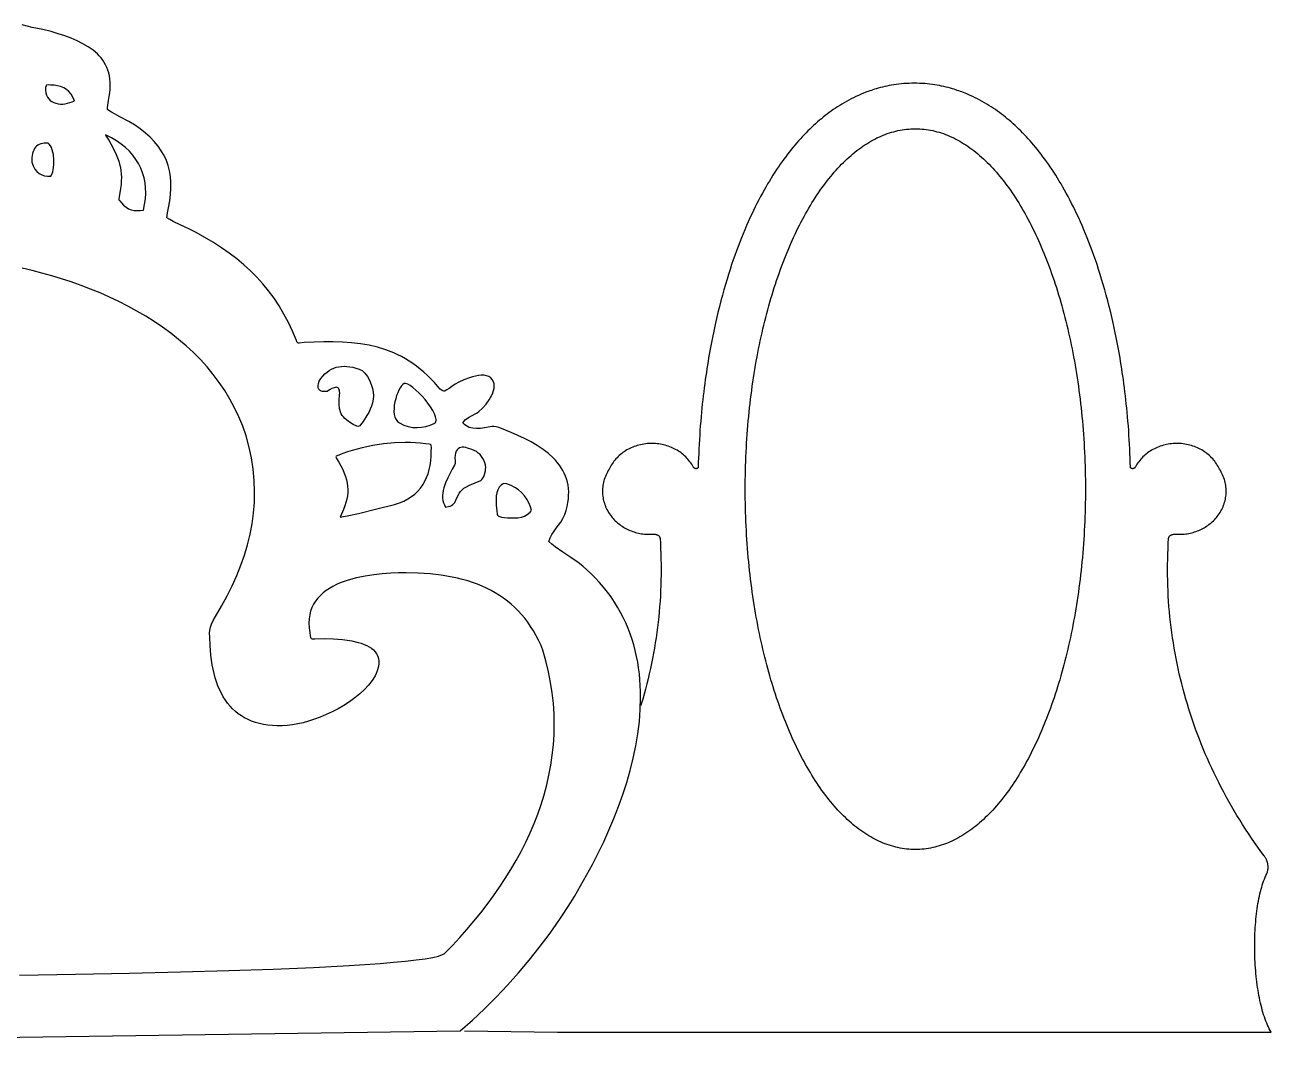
# Model space of a CAD drawing. Extents: x 75 to 4474, y 200 to 3053.
# Drawn here: x 2391 to 3310, y 1934 to 2691 of the extents above; entities that cross this region are included whole.
import ezdxf

# ---------------------------------------------------------------- set-up
doc = ezdxf.new("R2010")
doc.units = 0
doc.layers.add('LAYER_1', color=18, linetype='CONTINUOUS')

msp = doc.modelspace()

# ---------------------------------------------------------------- linework, layer by layer
at = {"layer": 'LAYER_1'}
for points in [[(1720.06, 1934.36), (2711.86, 1948.64), (2721.03, 1956.49), (2729.94, 1964.72), (2738.59, 1973.29), (2746.96, 1982.15), (2755.05, 1991.26), (2762.84, 2000.58), (2770.33, 2010.07), (2777.5, 2019.69), (2782.19, 2026.3), (2786.89, 2033.19), (2791.56, 2040.36), (2796.19, 2047.78), (2800.75, 2055.42), (2805.22, 2063.29), (2809.57, 2071.35), (2813.78, 2079.59), (2817.83, 2087.99), (2821.69, 2096.52), (2825.34, 2105.19), (2828.76, 2113.95), (2831.92, 2122.8), (2834.8, 2131.72), (2837.37, 2140.69), (2839.61, 2149.69), (2841.5, 2158.7), (2843.02, 2167.71), (2844.13, 2176.69), (2844.82, 2185.63), (2845.06, 2194.51), (2845.01, 2198.92), (2844.83, 2203.3), (2844.53, 2207.67), (2844.11, 2212), (2843.55, 2216.31), (2842.87, 2220.59), (2842.04, 2224.83), (2841.08, 2229.04), (2839.98, 2233.21), (2838.73, 2237.33), (2837.34, 2241.42), (2835.79, 2245.46), (2834.09, 2249.45), (2832.24, 2253.39), (2830.22, 2257.28), (2828.05, 2261.12), (2825.71, 2264.9), (2823.2, 2268.62), (2820.52, 2272.28), (2817.66, 2275.88), (2814.63, 2279.41), (2811.42, 2282.87), (2808.44, 2285.85), (2805.43, 2288.68), (2802.33, 2291.41), (2799.04, 2294.07), (2793.67, 2297.82), (2787.73, 2301.71), (2782.04, 2305.67), (2779.53, 2307.65), (2777.39, 2309.63), (2778.39, 2312.37), (2779.68, 2314.82), (2781.18, 2317.11), (2782.81, 2319.31), (2786.15, 2323.93), (2787.71, 2326.55), (2789.09, 2329.52), (2790.05, 2332.52), (2790.82, 2335.44), (2791.39, 2338.26), (2791.77, 2341), (2791.97, 2343.65), (2792, 2346.22), (2791.85, 2348.7), (2791.54, 2351.11), (2791.07, 2353.44), (2790.45, 2355.69), (2789.68, 2357.87), (2788.77, 2359.97), (2787.72, 2362.01), (2786.54, 2363.97), (2785.23, 2365.87), (2783.81, 2367.71), (2782.27, 2369.49), (2780.63, 2371.2), (2777.03, 2374.46), (2773.08, 2377.5), (2768.81, 2380.34), (2764.27, 2383), (2759.51, 2385.49), (2754.56, 2387.83), (2749.48, 2390.03), (2742.42, 2392.95), (2740.41, 2393.63), (2738.5, 2394.15), (2736.76, 2394.43), (2735.29, 2394.4), (2729.8, 2393.43), (2726.93, 2393.04), (2724.06, 2392.89), (2721.26, 2393.08), (2719.91, 2393.35), (2718.61, 2393.76), (2717.35, 2394.31), (2716.16, 2395.04), (2715.03, 2395.94), (2713.98, 2397.05), (2714.99, 2398.4), (2715.99, 2399.48), (2716.99, 2400.35), (2718.03, 2401.08), (2723.1, 2403.78), (2724.4, 2404.58), (2725.74, 2405.55), (2728.46, 2407.98), (2731.08, 2410.91), (2733.43, 2414.18), (2734.44, 2415.89), (2735.32, 2417.62), (2736.05, 2419.36), (2736.59, 2421.08), (2736.94, 2422.76), (2737.06, 2424.38), (2736.94, 2425.93), (2736.55, 2427.38), (2735.67, 2429.06), (2734.49, 2430.35), (2733.04, 2431.28), (2731.38, 2431.87), (2729.53, 2432.17), (2727.53, 2432.2), (2725.43, 2432), (2723.27, 2431.61), (2721.07, 2431.06), (2718.89, 2430.38), (2714.73, 2428.77), (2711.08, 2427.07), (2708.26, 2425.54), (2705.68, 2423.89), (2703.73, 2422.46), (2702.21, 2421.36), (2700.98, 2420.66), (2700.41, 2420.5), (2699.85, 2420.49), (2699.28, 2420.62), (2698.67, 2420.92), (2697.25, 2422.06), (2695.44, 2424.01), (2692.93, 2426.88), (2690.39, 2429.59), (2687.82, 2432.14), (2685.2, 2434.53), (2682.55, 2436.78), (2679.86, 2438.88), (2677.14, 2440.85), (2674.38, 2442.67), (2671.58, 2444.37), (2668.74, 2445.93), (2665.87, 2447.38), (2662.96, 2448.7), (2657.03, 2451), (2650.95, 2452.87), (2644.73, 2454.35), (2638.35, 2455.45), (2631.83, 2456.23), (2625.15, 2456.71), (2618.33, 2456.92), (2611.35, 2456.9), (2604.23, 2456.67), (2596.95, 2456.28), (2593.17, 2455.88), (2592.56, 2456), (2592.05, 2456.32), (2591.59, 2456.88), (2591.17, 2457.75), (2588.31, 2464.61), (2585.23, 2471.15), (2581.93, 2477.38), (2578.4, 2483.32), (2574.65, 2488.98), (2570.66, 2494.39), (2566.44, 2499.55), (2561.97, 2504.48), (2557.26, 2509.2), (2552.31, 2513.72), (2547.1, 2518.06), (2541.64, 2522.23), (2535.91, 2526.25), (2529.92, 2530.13), (2523.67, 2533.9), (2517.14, 2537.55), (2511.79, 2540.19), (2505.97, 2542.88), (2500.34, 2545.62), (2497.8, 2547.01), (2495.55, 2548.41), (2496, 2552.15), (2496.73, 2555.84), (2497.69, 2560.8), (2498.32, 2565.57), (2498.63, 2570.16), (2498.62, 2574.57), (2498.28, 2578.82), (2497.6, 2582.9), (2496.59, 2586.84), (2495.23, 2590.63), (2493.53, 2594.29), (2491.49, 2597.83), (2489.09, 2601.25), (2486.33, 2604.56), (2483.22, 2607.78), (2479.74, 2610.9), (2475.9, 2613.95), (2471.68, 2616.92), (2467.5, 2619.29), (2460.99, 2622.8), (2454.88, 2626.19), (2452.84, 2627.44), (2451.92, 2628.2), (2451.81, 2628.67), (2451.81, 2629.43), (2452.03, 2631.44), (2452.63, 2634.87), (2453.17, 2637.82), (2453.56, 2640.65), (2453.78, 2643.35), (2453.86, 2645.95), (2453.78, 2648.43), (2453.56, 2650.8), (2453.21, 2653.07), (2452.71, 2655.23), (2452.09, 2657.3), (2451.33, 2659.27), (2450.46, 2661.16), (2449.46, 2662.95), (2448.35, 2664.66), (2447.12, 2666.29), (2445.78, 2667.85), (2444.35, 2669.32), (2441.17, 2672.07), (2437.63, 2674.57), (2433.74, 2676.83), (2429.55, 2678.9), (2425.09, 2680.79), (2420.38, 2682.54), (2415.47, 2684.17), (2410.37, 2685.71), (2404.06, 2687.17), (2396.3, 2688.81), (2392.45, 2689.71), (2388.94, 2690.67)], [(2715.06, 1948.64), (2783.8, 1947.63), (3046.93, 1947.63), (3310.06, 1947.63), (3309.37, 1948.83), (3308.7, 1950.09), (3308.05, 1951.41), (3307.43, 1952.78), (3306.82, 1954.21), (3306.23, 1955.68), (3305.66, 1957.2), (3305.11, 1958.77), (3304.59, 1960.39), (3304.08, 1962.05), (3303.59, 1963.75), (3303.12, 1965.49), (3302.68, 1967.26), (3302.25, 1969.07), (3301.84, 1970.92), (3301.46, 1972.8), (3301.09, 1974.71), (3300.75, 1976.64), (3300.42, 1978.61), (3300.12, 1980.59), (3299.83, 1982.6), (3299.57, 1984.63), (3299.32, 1986.69), (3299.1, 1988.75), (3298.89, 1990.84), (3298.71, 1992.93), (3298.55, 1995.04), (3298.4, 1997.16), (3298.28, 1999.28), (3298.18, 2001.42), (3298.1, 2003.55), (3298.03, 2005.69), (3297.99, 2007.83), (3297.97, 2009.97), (3297.97, 2012.11), (3297.99, 2014.24), (3298.03, 2016.36), (3298.09, 2018.47), (3298.17, 2020.58), (3298.27, 2022.67), (3298.39, 2024.75), (3298.54, 2026.81), (3298.7, 2028.85), (3298.88, 2030.88), (3299.08, 2032.88), (3299.31, 2034.86), (3299.55, 2036.81), (3299.82, 2038.74), (3300.1, 2040.64), (3300.41, 2042.51), (3300.73, 2044.34), (3301.08, 2046.14), (3301.44, 2047.91), (3301.83, 2049.63), (3302.24, 2051.32), (3302.67, 2052.96), (3303.12, 2054.56), (3303.58, 2056.11), (3304.07, 2057.62), (3304.58, 2059.08), (3305.11, 2060.48), (3305.67, 2061.84), (3306.24, 2063.14), (3306.83, 2064.38), (3307, 2064.79), (3307.16, 2065.21), (3307.3, 2065.63), (3307.42, 2066.05), (3307.53, 2066.47), (3307.63, 2066.9), (3307.7, 2067.33), (3307.77, 2067.76), (3307.81, 2068.19), (3307.84, 2068.62), (3307.86, 2069.05), (3307.86, 2069.48), (3307.85, 2069.91), (3307.83, 2070.34), (3307.78, 2070.77), (3307.73, 2071.2), (3307.66, 2071.63), (3307.57, 2072.05), (3307.48, 2072.48), (3307.36, 2072.9), (3307.24, 2073.32), (3307.1, 2073.73), (3306.94, 2074.15), (3306.78, 2074.56), (3306.6, 2074.97), (3306.4, 2075.37), (3306.2, 2075.77), (3305.98, 2076.16), (3305.75, 2076.55), (3305.5, 2076.93), (3305.25, 2077.31), (3304.98, 2077.68), (3302.59, 2080.92), (3300.23, 2084.18), (3297.92, 2087.45), (3295.65, 2090.75), (3293.42, 2094.06), (3291.22, 2097.39), (3289.07, 2100.74), (3286.95, 2104.11), (3284.88, 2107.5), (3282.84, 2110.9), (3280.85, 2114.32), (3278.89, 2117.75), (3276.98, 2121.21), (3275.1, 2124.68), (3273.27, 2128.16), (3271.48, 2131.66), (3269.72, 2135.18), (3268.01, 2138.71), (3266.34, 2142.25), (3264.7, 2145.81), (3263.11, 2149.38), (3261.56, 2152.97), (3260.05, 2156.57), (3258.58, 2160.18), (3257.16, 2163.81), (3255.77, 2167.45), (3254.43, 2171.1), (3253.12, 2174.76), (3251.86, 2178.44), (3250.64, 2182.12), (3249.46, 2185.82), (3248.32, 2189.53), (3247.23, 2193.24), (3246.18, 2196.97), (3245.17, 2200.71), (3244.2, 2204.46), (3243.27, 2208.21), (3242.38, 2211.98), (3241.54, 2215.75), (3240.74, 2219.53), (3239.99, 2223.32), (3239.27, 2227.12), (3238.6, 2230.93), (3237.97, 2234.74), (3237.38, 2238.56), (3236.84, 2242.39), (3236.34, 2246.22), (3235.88, 2250.06), (3235.47, 2253.9), (3235.1, 2257.75), (3234.77, 2261.61), (3234.49, 2265.46), (3234.25, 2269.33), (3234.05, 2273.2), (3233.9, 2277.07), (3233.79, 2280.94), (3233.73, 2284.82), (3233.71, 2288.7), (3233.73, 2292.59), (3233.8, 2296.47), (3233.91, 2300.36), (3234.07, 2304.25), (3234.27, 2308.14), (3234.52, 2312.04), (3234.53, 2312.21), (3234.56, 2312.38), (3234.66, 2312.7), (3234.8, 2313.01), (3234.98, 2313.3), (3235.2, 2313.57), (3235.46, 2313.82), (3235.75, 2314.05), (3236.07, 2314.25), (3236.41, 2314.43), (3236.78, 2314.59), (3237.17, 2314.72), (3237.58, 2314.83), (3238, 2314.9), (3238.44, 2314.95), (3238.88, 2314.96), (3239.34, 2314.94), (3240.47, 2314.88), (3241.59, 2314.85), (3242.72, 2314.85), (3243.84, 2314.88), (3244.95, 2314.95), (3246.06, 2315.05), (3247.17, 2315.18), (3248.27, 2315.34), (3249.36, 2315.54), (3250.44, 2315.77), (3251.51, 2316.02), (3252.57, 2316.31), (3253.62, 2316.63), (3254.66, 2316.98), (3255.69, 2317.36), (3256.7, 2317.77), (3257.7, 2318.2), (3258.68, 2318.67), (3259.65, 2319.16), (3260.6, 2319.69), (3261.53, 2320.24), (3262.45, 2320.82), (3263.34, 2321.43), (3264.22, 2322.06), (3265.07, 2322.72), (3265.91, 2323.41), (3266.72, 2324.12), (3267.51, 2324.86), (3268.27, 2325.63), (3269.01, 2326.42), (3269.72, 2327.24), (3270.41, 2328.08), (3271.14, 2329.05), (3271.84, 2330.04), (3272.49, 2331.05), (3273.09, 2332.08), (3273.65, 2333.12), (3274.17, 2334.17), (3274.64, 2335.24), (3275.07, 2336.32), (3275.46, 2337.41), (3275.8, 2338.51), (3276.1, 2339.62), (3276.35, 2340.73), (3276.56, 2341.85), (3276.73, 2342.98), (3276.85, 2344.11), (3276.92, 2345.25), (3276.95, 2346.38), (3276.94, 2347.52), (3276.88, 2348.66), (3276.78, 2349.79), (3276.63, 2350.92), (3276.44, 2352.05), (3276.2, 2353.17), (3275.92, 2354.29), (3275.6, 2355.4), (3275.23, 2356.5), (3274.81, 2357.59), (3274.35, 2358.67), (3273.84, 2359.74), (3273.29, 2360.79), (3272.69, 2361.83), (3272.05, 2362.86), (3271.55, 2363.9), (3271, 2364.92), (3270.42, 2365.92), (3269.8, 2366.89), (3269.15, 2367.84), (3268.46, 2368.76), (3267.74, 2369.66), (3266.99, 2370.53), (3266.2, 2371.37), (3265.38, 2372.19), (3264.54, 2372.97), (3263.66, 2373.73), (3262.76, 2374.46), (3261.83, 2375.16), (3260.87, 2375.83), (3259.89, 2376.46), (3258.88, 2377.07), (3257.86, 2377.64), (3256.81, 2378.18), (3255.74, 2378.69), (3254.64, 2379.16), (3253.53, 2379.59), (3252.4, 2379.99), (3251.26, 2380.36), (3250.1, 2380.69), (3248.92, 2380.98), (3247.73, 2381.23), (3246.52, 2381.45), (3245.3, 2381.62), (3244.07, 2381.76), (3242.84, 2381.85), (3241.59, 2381.91), (3240.34, 2381.92), (3239.09, 2381.89), (3237.86, 2381.82), (3236.63, 2381.71), (3235.41, 2381.56), (3234.21, 2381.37), (3233.01, 2381.15), (3231.83, 2380.88), (3230.66, 2380.58), (3229.51, 2380.24), (3228.37, 2379.86), (3227.25, 2379.45), (3226.15, 2379), (3225.07, 2378.52), (3224.01, 2378), (3222.96, 2377.45), (3221.94, 2376.87), (3220.95, 2376.26), (3219.97, 2375.61), (3219.02, 2374.93), (3218.1, 2374.22), (3217.2, 2373.48), (3216.34, 2372.71), (3215.5, 2371.91), (3214.69, 2371.08), (3213.91, 2370.22), (3213.16, 2369.34), (3212.45, 2368.43), (3211.77, 2367.49), (3211.12, 2366.53), (3210.52, 2365.54), (3209.94, 2364.53), (3209.84, 2364.35), (3209.73, 2364.19), (3209.62, 2364.05), (3209.5, 2363.92), (3209.37, 2363.8), (3209.23, 2363.69), (3209.09, 2363.59), (3208.95, 2363.51), (3208.81, 2363.44), (3208.66, 2363.38), (3208.36, 2363.3), (3208.07, 2363.26), (3207.77, 2363.26), (3207.49, 2363.3), (3207.23, 2363.37), (3206.99, 2363.49), (3206.78, 2363.63), (3206.69, 2363.72), (3206.6, 2363.81), (3206.53, 2363.92), (3206.47, 2364.02), (3206.42, 2364.14), (3206.38, 2364.26), (3206.36, 2364.39), (3206.35, 2364.53), (3206.25, 2367.86), (3206.13, 2371.19), (3206, 2374.52), (3205.84, 2377.85), (3205.67, 2381.25), (3205.48, 2384.65), (3205.26, 2388.04), (3205.03, 2391.44), (3204.78, 2394.83), (3204.5, 2398.23), (3204.21, 2401.62), (3203.9, 2405.01), (3203.6, 2408.02), (3203.29, 2411.03), (3202.97, 2414.03), (3202.63, 2417.04), (3202.27, 2420.04), (3201.89, 2423.05), (3201.5, 2426.05), (3201.09, 2429.05), (3200.72, 2431.7), (3200.33, 2434.36), (3199.93, 2437.02), (3199.51, 2439.67), (3199.08, 2442.32), (3198.64, 2444.97), (3198.18, 2447.62), (3197.71, 2450.27), (3196.81, 2455.12), (3195.87, 2459.97), (3194.87, 2464.81), (3193.83, 2469.64), (3192.83, 2474.05), (3191.79, 2478.45), (3190.7, 2482.84), (3189.58, 2487.23), (3188.51, 2491.2), (3187.41, 2495.17), (3186.27, 2499.12), (3185.1, 2503.07), (3183.99, 2506.66), (3182.85, 2510.24), (3181.67, 2513.81), (3180.46, 2517.38), (3179.31, 2520.65), (3178.13, 2523.91), (3176.92, 2527.16), (3175.68, 2530.4), (3174.47, 2533.47), (3173.24, 2536.53), (3171.97, 2539.58), (3170.67, 2542.61), (3169.43, 2545.42), (3168.16, 2548.23), (3166.87, 2551.02), (3165.55, 2553.8), (3164.27, 2556.4), (3162.97, 2558.99), (3161.65, 2561.57), (3160.29, 2564.14), (3159.04, 2566.46), (3157.77, 2568.76), (3156.46, 2571.05), (3155.14, 2573.33), (3153.85, 2575.5), (3152.53, 2577.65), (3151.2, 2579.8), (3149.83, 2581.93), (3148.52, 2583.92), (3147.19, 2585.9), (3145.84, 2587.87), (3144.46, 2589.83), (3143.15, 2591.64), (3141.82, 2593.44), (3140.47, 2595.23), (3139.1, 2597), (3137.76, 2598.69), (3136.39, 2600.36), (3135.01, 2602.02), (3133.6, 2603.67), (3132.28, 2605.18), (3130.94, 2606.67), (3129.58, 2608.16), (3128.2, 2609.62), (3126.83, 2611.04), (3125.43, 2612.45), (3124.02, 2613.84), (3122.59, 2615.22), (3121.2, 2616.51), (3119.79, 2617.8), (3118.36, 2619.06), (3116.91, 2620.31), (3115.51, 2621.49), (3114.08, 2622.65), (3112.64, 2623.79), (3111.18, 2624.92), (3109.7, 2626.03), (3108.2, 2627.12), (3106.68, 2628.19), (3105.14, 2629.23), (3103.57, 2630.27), (3101.97, 2631.29), (3100.36, 2632.28), (3098.73, 2633.25), (3097.03, 2634.22), (3095.31, 2635.16), (3093.57, 2636.08), (3091.82, 2636.96), (3089.97, 2637.85), (3088.1, 2638.71), (3086.21, 2639.53), (3084.31, 2640.32), (3083.18, 2640.76), (3082.05, 2641.19), (3080.92, 2641.61), (3079.78, 2642.01), (3078.63, 2642.4), (3077.48, 2642.78), (3076.33, 2643.15), (3075.17, 2643.5), (3073.57, 2643.96), (3071.96, 2644.4), (3070.34, 2644.81), (3068.72, 2645.19), (3067.08, 2645.54), (3065.44, 2645.87), (3063.8, 2646.17), (3062.15, 2646.44), (3060.26, 2646.72), (3058.37, 2646.96), (3056.47, 2647.16), (3054.57, 2647.33), (3052.66, 2647.46), (3050.75, 2647.55), (3048.84, 2647.61), (3046.93, 2647.63), (3045.02, 2647.61), (3043.11, 2647.55), (3041.2, 2647.46), (3039.29, 2647.33), (3037.39, 2647.16), (3035.49, 2646.96), (3033.6, 2646.72), (3031.71, 2646.44), (3030.06, 2646.17), (3028.41, 2645.87), (3026.77, 2645.54), (3025.14, 2645.19), (3023.52, 2644.81), (3021.9, 2644.4), (3020.29, 2643.96), (3018.69, 2643.5), (3017.53, 2643.15), (3016.37, 2642.78), (3015.22, 2642.4), (3014.08, 2642.01), (3012.94, 2641.61), (3011.8, 2641.19), (3010.68, 2640.76), (3009.55, 2640.32), (3007.65, 2639.53), (3005.76, 2638.71), (3003.89, 2637.85), (3002.04, 2636.96), (3000.28, 2636.08), (2998.55, 2635.16), (2996.82, 2634.22), (2995.12, 2633.25), (2993.49, 2632.28), (2991.88, 2631.29), (2990.29, 2630.27), (2988.72, 2629.23), (2987.18, 2628.19), (2985.66, 2627.12), (2984.16, 2626.03), (2982.68, 2624.92), (2981.22, 2623.79), (2979.77, 2622.65), (2978.35, 2621.49), (2976.94, 2620.31), (2975.5, 2619.06), (2974.07, 2617.8), (2972.66, 2616.51), (2971.27, 2615.22), (2969.84, 2613.84), (2968.43, 2612.45), (2967.03, 2611.04), (2965.66, 2609.62), (2964.28, 2608.16), (2962.92, 2606.67), (2961.58, 2605.18), (2960.26, 2603.67), (2958.85, 2602.02), (2957.46, 2600.36), (2956.1, 2598.69), (2954.76, 2597), (2953.39, 2595.23), (2952.04, 2593.44), (2950.71, 2591.64), (2949.4, 2589.83), (2948.02, 2587.87), (2946.67, 2585.9), (2945.33, 2583.92), (2944.03, 2581.93), (2942.66, 2579.8), (2941.32, 2577.65), (2940.01, 2575.5), (2938.72, 2573.33), (2937.39, 2571.05), (2936.09, 2568.76), (2934.82, 2566.46), (2933.57, 2564.14), (2932.21, 2561.57), (2930.88, 2558.99), (2929.58, 2556.4), (2928.31, 2553.8), (2926.99, 2551.02), (2925.69, 2548.23), (2924.43, 2545.42), (2923.19, 2542.61), (2921.89, 2539.58), (2920.62, 2536.53), (2919.38, 2533.47), (2918.18, 2530.4), (2916.94, 2527.16), (2915.73, 2523.91), (2914.55, 2520.65), (2913.4, 2517.38), (2912.19, 2513.81), (2911.01, 2510.24), (2909.87, 2506.66), (2908.76, 2503.07), (2907.58, 2499.12), (2906.45, 2495.17), (2905.34, 2491.2), (2904.28, 2487.23), (2903.15, 2482.84), (2902.07, 2478.45), (2901.03, 2474.05), (2900.03, 2469.64), (2898.99, 2464.81), (2897.99, 2459.97), (2897.04, 2455.12), (2896.15, 2450.27), (2895.68, 2447.62), (2895.22, 2444.97), (2894.78, 2442.32), (2894.35, 2439.67), (2893.93, 2437.02), (2893.53, 2434.36), (2893.14, 2431.7), (2892.77, 2429.05), (2892.36, 2426.05), (2891.97, 2423.05), (2891.59, 2420.04), (2891.23, 2417.04), (2890.89, 2414.03), (2890.56, 2411.03), (2890.25, 2408.02), (2889.96, 2405.01), (2889.65, 2401.62), (2889.35, 2398.23), (2889.08, 2394.83), (2888.83, 2391.44), (2888.6, 2388.04), (2888.38, 2384.65), (2888.19, 2381.25), (2888.01, 2377.85), (2887.86, 2374.52), (2887.73, 2371.19), (2887.61, 2367.86), (2887.51, 2364.53), (2887.5, 2364.39), (2887.48, 2364.26), (2887.44, 2364.14), (2887.39, 2364.02), (2887.33, 2363.92), (2887.25, 2363.81), (2887.17, 2363.72), (2887.08, 2363.63), (2886.87, 2363.49), (2886.63, 2363.37), (2886.37, 2363.3), (2886.08, 2363.26), (2885.79, 2363.26), (2885.49, 2363.3), (2885.2, 2363.38), (2885.05, 2363.44), (2884.91, 2363.51), (2884.76, 2363.59), (2884.63, 2363.69), (2884.49, 2363.8), (2884.36, 2363.92), (2884.24, 2364.05), (2884.12, 2364.19), (2884.01, 2364.35), (2883.91, 2364.53), (2883.34, 2365.54), (2882.73, 2366.53), (2882.09, 2367.49), (2881.41, 2368.43), (2880.69, 2369.34), (2879.95, 2370.22), (2879.17, 2371.08), (2878.36, 2371.91), (2877.52, 2372.71), (2876.65, 2373.48), (2875.76, 2374.22), (2874.83, 2374.93), (2873.89, 2375.61), (2872.91, 2376.26), (2871.91, 2376.87), (2870.89, 2377.45), (2869.85, 2378), (2868.79, 2378.52), (2867.71, 2379), (2866.6, 2379.45), (2865.48, 2379.86), (2864.35, 2380.24), (2863.19, 2380.58), (2862.03, 2380.88), (2860.85, 2381.15), (2859.65, 2381.37), (2858.45, 2381.56), (2857.23, 2381.71), (2856, 2381.82), (2854.77, 2381.89), (2853.52, 2381.92), (2852.27, 2381.91), (2851.02, 2381.85), (2849.78, 2381.76), (2848.55, 2381.62), (2847.34, 2381.45), (2846.13, 2381.23), (2844.94, 2380.98), (2843.76, 2380.69), (2842.6, 2380.36), (2841.45, 2379.99), (2840.32, 2379.59), (2839.21, 2379.16), (2838.12, 2378.69), (2837.05, 2378.18), (2836, 2377.64), (2834.97, 2377.07), (2833.97, 2376.46), (2832.99, 2375.83), (2832.03, 2375.16), (2831.1, 2374.46), (2830.2, 2373.73), (2829.32, 2372.97), (2828.48, 2372.19), (2827.66, 2371.37), (2826.87, 2370.53), (2826.12, 2369.66), (2825.4, 2368.76), (2824.71, 2367.84), (2824.05, 2366.89), (2823.44, 2365.92), (2822.85, 2364.92), (2822.31, 2363.9), (2821.81, 2362.86), (2821.16, 2361.83), (2820.57, 2360.79), (2820.02, 2359.74), (2819.51, 2358.67), (2819.05, 2357.59), (2818.63, 2356.5), (2818.26, 2355.4), (2817.93, 2354.29), (2817.65, 2353.17), (2817.42, 2352.05), (2817.22, 2350.92), (2817.08, 2349.79), (2816.98, 2348.66), (2816.92, 2347.52), (2816.9, 2346.38), (2816.94, 2345.25), (2817.01, 2344.11), (2817.13, 2342.98), (2817.3, 2341.85), (2817.51, 2340.73), (2817.76, 2339.62), (2818.06, 2338.51), (2818.4, 2337.41), (2818.78, 2336.32), (2819.21, 2335.24), (2819.69, 2334.17), (2820.2, 2333.12), (2820.77, 2332.08), (2821.37, 2331.05), (2822.02, 2330.04), (2822.71, 2329.05), (2823.45, 2328.08), (2824.14, 2327.24), (2824.85, 2326.42), (2825.59, 2325.63), (2826.35, 2324.86), (2827.14, 2324.12), (2827.95, 2323.41), (2828.78, 2322.72), (2829.64, 2322.06), (2830.52, 2321.43), (2831.41, 2320.82), (2832.33, 2320.24), (2833.26, 2319.69), (2834.21, 2319.16), (2835.18, 2318.67), (2836.16, 2318.2), (2837.16, 2317.77), (2838.17, 2317.36), (2839.2, 2316.98), (2840.24, 2316.63), (2841.29, 2316.31), (2842.35, 2316.02), (2843.42, 2315.77), (2844.5, 2315.54), (2845.59, 2315.34), (2846.69, 2315.18), (2847.79, 2315.05), (2848.91, 2314.95), (2850.02, 2314.88), (2851.14, 2314.85), (2852.27, 2314.85), (2853.39, 2314.88), (2854.52, 2314.94), (2854.97, 2314.96), (2855.42, 2314.95), (2855.85, 2314.9), (2856.28, 2314.83), (2856.69, 2314.72), (2857.08, 2314.59), (2857.45, 2314.43), (2857.79, 2314.25), (2858.11, 2314.05), (2858.4, 2313.82), (2858.65, 2313.57), (2858.88, 2313.3), (2859.06, 2313.01), (2859.2, 2312.7), (2859.29, 2312.38), (2859.32, 2312.21), (2859.34, 2312.04), (2859.59, 2308.14), (2859.79, 2304.25), (2859.95, 2300.36), (2860.06, 2296.47), (2860.13, 2292.59), (2860.15, 2288.7), (2860.13, 2284.82), (2860.06, 2280.94), (2859.96, 2277.07), (2859.8, 2273.2), (2859.61, 2269.33), (2859.37, 2265.46), (2859.08, 2261.61), (2858.76, 2257.75), (2858.39, 2253.9), (2857.97, 2250.06), (2857.52, 2246.22), (2857.02, 2242.39), (2856.47, 2238.56), (2855.89, 2234.74), (2855.26, 2230.93), (2854.59, 2227.12), (2853.87, 2223.32), (2853.11, 2219.53), (2852.32, 2215.75), (2851.47, 2211.98), (2850.59, 2208.21), (2849.66, 2204.46), (2848.69, 2200.71), (2847.68, 2196.97), (2846.63, 2193.24), (2845.53, 2189.53), (2845.27, 2188.66)], [(2386.85, 1989.57), (2428.26, 1990.28), (2468.02, 1991.08), (2505.77, 1991.98), (2541.2, 1993), (2573.97, 1994.13), (2603.74, 1995.39), (2630.18, 1996.78), (2652.96, 1998.29), (2662.87, 1999.11), (2671.73, 1999.95), (2679.52, 2000.84), (2686.18, 2001.76), (2691.67, 2002.72), (2695.95, 2003.72), (2698.98, 2004.76), (2700.02, 2005.29), (2700.72, 2005.83), (2706.27, 2011.59), (2711.69, 2017.45), (2716.97, 2023.4), (2722.1, 2029.44), (2727.07, 2035.57), (2731.88, 2041.78), (2736.51, 2048.09), (2740.97, 2054.48), (2745.24, 2060.95), (2749.31, 2067.51), (2753.17, 2074.14), (2756.83, 2080.86), (2760.26, 2087.65), (2763.47, 2094.52), (2766.43, 2101.47), (2769.16, 2108.48), (2771.63, 2115.57), (2773.84, 2122.73), (2775.78, 2129.96), (2777.44, 2137.25), (2778.83, 2144.61), (2779.91, 2152.03), (2780.7, 2159.52), (2781.18, 2167.06), (2781.34, 2174.67), (2781.17, 2182.33), (2780.68, 2190.05), (2779.84, 2197.83), (2778.65, 2205.65), (2777.11, 2213.53), (2775.2, 2221.46), (2772.92, 2229.43), (2771.35, 2233.23), (2769.67, 2236.88), (2767.87, 2240.38), (2765.96, 2243.74), (2763.94, 2246.95), (2761.8, 2250.03), (2759.56, 2252.96), (2757.21, 2255.76), (2754.76, 2258.42), (2752.19, 2260.96), (2749.53, 2263.35), (2746.76, 2265.62), (2743.89, 2267.76), (2740.93, 2269.78), (2737.86, 2271.67), (2734.7, 2273.43), (2731.44, 2275.08), (2728.09, 2276.6), (2724.64, 2278.01), (2721.11, 2279.3), (2717.48, 2280.48), (2713.77, 2281.54), (2709.96, 2282.49), (2706.08, 2283.34), (2702.11, 2284.07), (2698.05, 2284.71), (2689.7, 2285.66), (2681.03, 2286.21), (2672.05, 2286.37), (2666.57, 2286.33), (2660.69, 2286.12), (2654.53, 2285.69), (2648.2, 2285.02), (2641.82, 2284.05), (2635.5, 2282.75), (2629.35, 2281.07), (2626.38, 2280.08), (2623.5, 2278.98), (2620.72, 2277.76), (2618.06, 2276.43), (2615.52, 2274.97), (2613.13, 2273.38), (2610.9, 2271.66), (2608.84, 2269.8), (2606.97, 2267.79), (2605.3, 2265.64), (2603.85, 2263.33), (2602.63, 2260.86), (2601.65, 2258.22), (2600.94, 2255.41), (2600.49, 2252.43), (2600.34, 2249.27), (2600.48, 2245.92), (2600.95, 2242.38), (2601.34, 2239.91), (2601.52, 2239.08), (2601.77, 2238.49), (2602.15, 2238.1), (2602.73, 2237.87), (2604.72, 2237.77), (2611.73, 2237.88), (2618.42, 2237.78), (2621.75, 2237.6), (2625.11, 2237.28), (2628.55, 2236.83), (2632.11, 2236.2), (2636.74, 2235.11), (2638.94, 2234.45), (2641.03, 2233.69), (2643, 2232.84), (2644.83, 2231.87), (2646.49, 2230.78), (2647.97, 2229.56), (2649.24, 2228.21), (2650.29, 2226.7), (2651.1, 2225.04), (2651.65, 2223.22), (2651.92, 2221.21), (2651.89, 2219.03), (2651.53, 2216.64), (2650.84, 2214.06), (2650.08, 2212.24), (2649.2, 2210.45), (2647.04, 2206.94), (2644.42, 2203.55), (2641.39, 2200.28), (2638, 2197.14), (2634.31, 2194.16), (2630.37, 2191.33), (2626.23, 2188.68), (2621.94, 2186.2), (2617.57, 2183.93), (2613.15, 2181.85), (2608.74, 2180), (2604.4, 2178.37), (2600.18, 2176.99), (2596.13, 2175.85), (2592.31, 2174.98), (2588.25, 2174.36), (2584.35, 2173.93), (2580.58, 2173.69), (2576.96, 2173.64), (2573.48, 2173.77), (2570.14, 2174.07), (2566.94, 2174.55), (2563.87, 2175.2), (2560.94, 2176.01), (2558.14, 2177), (2555.48, 2178.14), (2552.95, 2179.44), (2550.54, 2180.89), (2548.27, 2182.49), (2546.12, 2184.24), (2544.09, 2186.13), (2542.19, 2188.16), (2540.41, 2190.32), (2538.76, 2192.62), (2537.22, 2195.05), (2535.8, 2197.6), (2534.49, 2200.27), (2533.3, 2203.07), (2532.22, 2205.97), (2531.26, 2208.99), (2530.4, 2212.12), (2529.66, 2215.35), (2529.02, 2218.68), (2528.06, 2225.63), (2527.52, 2232.94), (2527.19, 2239.35), (2527.16, 2241.84), (2527.34, 2244.1), (2527.79, 2246.31), (2528.59, 2248.63), (2529.83, 2251.25), (2531.59, 2254.35), (2535.98, 2261.91), (2540.05, 2269.44), (2543.79, 2276.96), (2547.19, 2284.48), (2550.23, 2292.01), (2552.9, 2299.58), (2555.19, 2307.19), (2557.07, 2314.86), (2558.54, 2322.6), (2559.58, 2330.43), (2560.19, 2338.36), (2560.34, 2346.41), (2560.02, 2354.58), (2559.22, 2362.9), (2557.92, 2371.37), (2556.11, 2380.01), (2554, 2387.4), (2551.54, 2394.56), (2548.72, 2401.49), (2545.56, 2408.19), (2542.09, 2414.66), (2538.3, 2420.91), (2534.22, 2426.95), (2529.86, 2432.76), (2525.22, 2438.36), (2520.33, 2443.75), (2515.19, 2448.93), (2509.83, 2453.9), (2504.25, 2458.67), (2498.46, 2463.24), (2492.48, 2467.61), (2486.33, 2471.79), (2480.01, 2475.77), (2473.54, 2479.56), (2466.94, 2483.17), (2460.2, 2486.59), (2453.36, 2489.83), (2446.42, 2492.89), (2439.39, 2495.77), (2432.3, 2498.48), (2425.14, 2501.02), (2417.94, 2503.39), (2410.7, 2505.6), (2403.45, 2507.64), (2396.19, 2509.52), (2388.94, 2511.25)]]:
    msp.add_lwpolyline(points, dxfattribs=at)
for points in [[(2406.15, 2644.58), (2406.1, 2642.48), (2406.33, 2640.58), (2406.81, 2638.89), (2407.52, 2637.4), (2408.44, 2636.1), (2409.55, 2635), (2410.82, 2634.09), (2412.23, 2633.37), (2413.76, 2632.83), (2415.38, 2632.48), (2417.08, 2632.3), (2418.83, 2632.31), (2420.61, 2632.48), (2422.39, 2632.83), (2424.16, 2633.35), (2425.88, 2634.03), (2427.01, 2634.53), (2427.28, 2634.72), (2427.38, 2634.95), (2427.11, 2635.75), (2426.3, 2637.41), (2424.98, 2639.7), (2423.39, 2641.59), (2421.56, 2643.12), (2419.5, 2644.32), (2417.27, 2645.21), (2414.88, 2645.82), (2412.37, 2646.19), (2409.77, 2646.33), (2408.08, 2646.38), (2407.19, 2646.3), (2406.92, 2646.12), (2406.69, 2645.79)], [(3173.11, 2348.2), (3173.1, 2344.77), (3173.06, 2341.34), (3173.01, 2337.93), (3172.94, 2334.52), (3172.85, 2331.13), (3172.74, 2327.75), (3172.61, 2324.38), (3172.46, 2321.02), (3172.29, 2317.68), (3172.1, 2314.34), (3171.89, 2311.02), (3171.66, 2307.72), (3171.41, 2304.42), (3171.15, 2301.14), (3170.86, 2297.88), (3170.56, 2294.63), (3170.23, 2291.39), (3169.89, 2288.16), (3169.53, 2284.96), (3169.16, 2281.76), (3168.76, 2278.59), (3168.35, 2275.42), (3167.92, 2272.28), (3167.47, 2269.15), (3167, 2266.03), (3166.51, 2262.94), (3166.01, 2259.86), (3165.49, 2256.8), (3164.96, 2253.75), (3164.4, 2250.72), (3163.83, 2247.71), (3163.25, 2244.72), (3162.64, 2241.75), (3162.02, 2238.8), (3161.39, 2235.86), (3160.74, 2232.95), (3160.07, 2230.05), (3159.38, 2227.18), (3158.68, 2224.32), (3157.97, 2221.48), (3157.23, 2218.67), (3156.49, 2215.88), (3155.72, 2213.1), (3154.95, 2210.35), (3154.15, 2207.62), (3153.34, 2204.91), (3152.52, 2202.23), (3151.68, 2199.57), (3150.83, 2196.92), (3149.96, 2194.31), (3149.08, 2191.71), (3148.19, 2189.14), (3147.28, 2186.6), (3146.35, 2184.07), (3145.41, 2181.57), (3144.46, 2179.1), (3143.5, 2176.65), (3142.52, 2174.23), (3141.53, 2171.83), (3140.52, 2169.45), (3139.5, 2167.11), (3138.47, 2164.78), (3137.42, 2162.49), (3136.37, 2160.22), (3135.3, 2157.98), (3134.21, 2155.76), (3133.12, 2153.58), (3132.01, 2151.42), (3130.89, 2149.29), (3129.76, 2147.18), (3128.61, 2145.11), (3127.46, 2143.06), (3126.29, 2141.05), (3125.11, 2139.06), (3123.92, 2137.1), (3122.72, 2135.17), (3121.51, 2133.27), (3120.28, 2131.4), (3119.05, 2129.57), (3117.8, 2127.76), (3116.55, 2125.98), (3115.28, 2124.24), (3114, 2122.53), (3112.71, 2120.84), (3111.41, 2119.19), (3110.11, 2117.58), (3108.79, 2115.99), (3107.46, 2114.44), (3106.12, 2112.92), (3104.77, 2111.44), (3103.42, 2109.99), (3102.05, 2108.57), (3100.68, 2107.19), (3099.29, 2105.84), (3097.9, 2104.53), (3096.49, 2103.25), (3095.08, 2102), (3093.66, 2100.8), (3092.23, 2099.62), (3090.8, 2098.49), (3089.35, 2097.39), (3087.9, 2096.32), (3086.44, 2095.3), (3084.97, 2094.31), (3083.49, 2093.36), (3082.01, 2092.44), (3080.52, 2091.56), (3079.02, 2090.73), (3077.51, 2089.93), (3076, 2089.16), (3074.48, 2088.44), (3072.95, 2087.76), (3071.41, 2087.11), (3069.87, 2086.51), (3068.33, 2085.94), (3066.77, 2085.42), (3065.21, 2084.94), (3063.64, 2084.49), (3062.07, 2084.09), (3060.49, 2083.73), (3058.91, 2083.41), (3057.32, 2083.13), (3055.72, 2082.9), (3054.12, 2082.7), (3052.52, 2082.55), (3050.91, 2082.44), (3049.29, 2082.38), (3047.67, 2082.36), (3046.05, 2082.38), (3044.43, 2082.44), (3042.82, 2082.55), (3041.21, 2082.7), (3039.61, 2082.9), (3038.02, 2083.13), (3036.43, 2083.41), (3034.84, 2083.73), (3033.26, 2084.09), (3031.69, 2084.49), (3030.13, 2084.94), (3028.57, 2085.42), (3027.01, 2085.94), (3025.46, 2086.51), (3023.92, 2087.11), (3022.39, 2087.76), (3020.86, 2088.44), (3019.34, 2089.16), (3017.83, 2089.93), (3016.32, 2090.73), (3014.82, 2091.56), (3013.33, 2092.44), (3011.84, 2093.36), (3010.37, 2094.31), (3008.9, 2095.3), (3007.44, 2096.32), (3005.98, 2097.39), (3004.54, 2098.49), (3003.1, 2099.62), (3001.67, 2100.8), (3000.25, 2102), (2998.84, 2103.25), (2997.44, 2104.53), (2996.05, 2105.84), (2994.66, 2107.19), (2993.29, 2108.57), (2991.92, 2109.99), (2990.56, 2111.44), (2989.22, 2112.92), (2987.88, 2114.44), (2986.55, 2115.99), (2985.23, 2117.58), (2983.92, 2119.19), (2982.62, 2120.84), (2981.34, 2122.53), (2980.06, 2124.24), (2978.79, 2125.98), (2977.54, 2127.76), (2976.29, 2129.57), (2975.05, 2131.4), (2973.83, 2133.27), (2972.62, 2135.17), (2971.42, 2137.1), (2970.23, 2139.06), (2969.05, 2141.05), (2967.88, 2143.06), (2966.72, 2145.11), (2965.58, 2147.18), (2964.45, 2149.29), (2963.33, 2151.42), (2962.22, 2153.58), (2961.12, 2155.76), (2960.04, 2157.98), (2958.97, 2160.22), (2957.91, 2162.49), (2956.87, 2164.78), (2955.84, 2167.11), (2954.82, 2169.45), (2953.81, 2171.83), (2952.82, 2174.23), (2951.84, 2176.65), (2950.88, 2179.1), (2949.92, 2181.57), (2948.99, 2184.07), (2948.06, 2186.6), (2947.15, 2189.14), (2946.26, 2191.71), (2945.37, 2194.31), (2944.51, 2196.92), (2943.65, 2199.57), (2942.82, 2202.23), (2941.99, 2204.91), (2941.18, 2207.62), (2940.39, 2210.35), (2939.61, 2213.1), (2938.85, 2215.88), (2938.1, 2218.67), (2937.37, 2221.48), (2936.65, 2224.32), (2935.95, 2227.18), (2935.27, 2230.05), (2934.6, 2232.95), (2933.95, 2235.86), (2933.31, 2238.8), (2932.69, 2241.75), (2932.09, 2244.72), (2931.5, 2247.71), (2930.93, 2250.72), (2930.38, 2253.75), (2929.84, 2256.8), (2929.32, 2259.86), (2928.82, 2262.94), (2928.34, 2266.03), (2927.87, 2269.15), (2927.42, 2272.28), (2926.99, 2275.42), (2926.58, 2278.59), (2926.18, 2281.76), (2925.8, 2284.96), (2925.44, 2288.16), (2925.1, 2291.39), (2924.78, 2294.63), (2924.48, 2297.88), (2924.19, 2301.14), (2923.92, 2304.42), (2923.68, 2307.72), (2923.45, 2311.02), (2923.24, 2314.34), (2923.05, 2317.68), (2922.88, 2321.02), (2922.73, 2324.38), (2922.6, 2327.75), (2922.49, 2331.13), (2922.39, 2334.52), (2922.32, 2337.93), (2922.27, 2341.34), (2922.24, 2344.77), (2922.23, 2348.2), (2922.24, 2351.64), (2922.27, 2355.06), (2922.32, 2358.48), (2922.39, 2361.88), (2922.49, 2365.28), (2922.6, 2368.66), (2922.73, 2372.03), (2922.88, 2375.38), (2923.05, 2378.73), (2923.24, 2382.06), (2923.45, 2385.38), (2923.68, 2388.69), (2923.92, 2391.98), (2924.19, 2395.26), (2924.48, 2398.53), (2924.78, 2401.78), (2925.1, 2405.02), (2925.44, 2408.24), (2925.8, 2411.45), (2926.18, 2414.64), (2926.58, 2417.82), (2926.99, 2420.98), (2927.42, 2424.13), (2927.87, 2427.26), (2928.34, 2430.37), (2928.82, 2433.47), (2929.32, 2436.55), (2929.84, 2439.61), (2930.38, 2442.65), (2930.93, 2445.68), (2931.5, 2448.69), (2932.09, 2451.68), (2932.69, 2454.65), (2933.31, 2457.61), (2933.95, 2460.54), (2934.6, 2463.46), (2935.27, 2466.35), (2935.95, 2469.23), (2936.65, 2472.08), (2937.37, 2474.92), (2938.1, 2477.73), (2938.85, 2480.53), (2939.61, 2483.3), (2940.39, 2486.05), (2941.18, 2488.78), (2941.99, 2491.49), (2942.82, 2494.18), (2943.65, 2496.84), (2944.51, 2499.48), (2945.37, 2502.1), (2946.26, 2504.69), (2947.15, 2507.26), (2948.06, 2509.81), (2948.99, 2512.33), (2949.92, 2514.83), (2950.88, 2517.3), (2951.84, 2519.75), (2952.82, 2522.18), (2953.81, 2524.58), (2954.82, 2526.95), (2955.84, 2529.3), (2956.87, 2531.62), (2957.91, 2533.92), (2958.97, 2536.18), (2960.04, 2538.43), (2961.12, 2540.64), (2962.22, 2542.83), (2963.33, 2544.99), (2964.45, 2547.12), (2965.58, 2549.22), (2966.72, 2551.3), (2967.88, 2553.34), (2969.05, 2555.36), (2970.23, 2557.35), (2971.42, 2559.31), (2972.62, 2561.23), (2973.83, 2563.13), (2975.05, 2565), (2976.29, 2566.84), (2977.54, 2568.65), (2978.79, 2570.42), (2980.06, 2572.17), (2981.34, 2573.88), (2982.62, 2575.56), (2983.92, 2577.21), (2985.23, 2578.83), (2986.55, 2580.41), (2987.88, 2581.96), (2989.22, 2583.48), (2990.56, 2584.96), (2991.92, 2586.42), (2993.29, 2587.83), (2994.66, 2589.22), (2996.05, 2590.56), (2997.44, 2591.88), (2998.84, 2593.16), (3000.25, 2594.4), (3001.67, 2595.61), (3003.1, 2596.78), (3004.54, 2597.92), (3005.98, 2599.02), (3007.44, 2600.08), (3008.9, 2601.11), (3010.37, 2602.1), (3011.84, 2603.05), (3013.33, 2603.96), (3014.82, 2604.84), (3016.32, 2605.68), (3017.83, 2606.48), (3019.34, 2607.24), (3020.86, 2607.96), (3022.39, 2608.65), (3023.92, 2609.29), (3025.46, 2609.9), (3027.01, 2610.46), (3028.57, 2610.98), (3030.13, 2611.47), (3031.69, 2611.91), (3033.26, 2612.31), (3034.84, 2612.68), (3036.43, 2613), (3038.02, 2613.27), (3039.61, 2613.51), (3041.21, 2613.7), (3042.82, 2613.85), (3044.43, 2613.96), (3046.05, 2614.03), (3047.67, 2614.05), (3049.29, 2614.03), (3050.91, 2613.96), (3052.52, 2613.85), (3054.12, 2613.7), (3055.72, 2613.51), (3057.32, 2613.27), (3058.91, 2613), (3060.49, 2612.68), (3062.07, 2612.31), (3063.64, 2611.91), (3065.21, 2611.47), (3066.77, 2610.98), (3068.33, 2610.46), (3069.87, 2609.9), (3071.41, 2609.29), (3072.95, 2608.65), (3074.48, 2607.96), (3076, 2607.24), (3077.51, 2606.48), (3079.02, 2605.68), (3080.52, 2604.84), (3082.01, 2603.96), (3083.49, 2603.05), (3084.97, 2602.1), (3086.44, 2601.11), (3087.9, 2600.08), (3089.35, 2599.02), (3090.8, 2597.92), (3092.23, 2596.78), (3093.66, 2595.61), (3095.08, 2594.4), (3096.49, 2593.16), (3097.9, 2591.88), (3099.29, 2590.56), (3100.68, 2589.22), (3102.05, 2587.83), (3103.42, 2586.42), (3104.77, 2584.96), (3106.12, 2583.48), (3107.46, 2581.96), (3108.79, 2580.41), (3110.11, 2578.83), (3111.41, 2577.21), (3112.71, 2575.56), (3114, 2573.88), (3115.28, 2572.17), (3116.55, 2570.42), (3117.8, 2568.65), (3119.05, 2566.84), (3120.28, 2565), (3121.51, 2563.13), (3122.72, 2561.23), (3123.92, 2559.31), (3125.11, 2557.35), (3126.29, 2555.36), (3127.46, 2553.34), (3128.61, 2551.3), (3129.76, 2549.22), (3130.89, 2547.12), (3132.01, 2544.99), (3133.12, 2542.83), (3134.21, 2540.64), (3135.3, 2538.43), (3136.37, 2536.18), (3137.42, 2533.92), (3138.47, 2531.62), (3139.5, 2529.3), (3140.52, 2526.95), (3141.53, 2524.58), (3142.52, 2522.18), (3143.5, 2519.75), (3144.46, 2517.3), (3145.41, 2514.83), (3146.35, 2512.33), (3147.28, 2509.81), (3148.19, 2507.26), (3149.08, 2504.69), (3149.96, 2502.1), (3150.83, 2499.48), (3151.68, 2496.84), (3152.52, 2494.18), (3153.34, 2491.49), (3154.15, 2488.78), (3154.95, 2486.05), (3155.72, 2483.3), (3156.49, 2480.53), (3157.23, 2477.73), (3157.97, 2474.92), (3158.68, 2472.08), (3159.38, 2469.23), (3160.07, 2466.35), (3160.74, 2463.46), (3161.39, 2460.54), (3162.02, 2457.61), (3162.64, 2454.65), (3163.25, 2451.68), (3163.83, 2448.69), (3164.4, 2445.68), (3164.96, 2442.65), (3165.49, 2439.61), (3166.01, 2436.55), (3166.51, 2433.47), (3167, 2430.37), (3167.47, 2427.26), (3167.92, 2424.13), (3168.35, 2420.98), (3168.76, 2417.82), (3169.16, 2414.64), (3169.53, 2411.45), (3169.89, 2408.24), (3170.23, 2405.02), (3170.56, 2401.78), (3170.86, 2398.53), (3171.15, 2395.26), (3171.41, 2391.98), (3171.66, 2388.69), (3171.89, 2385.38), (3172.1, 2382.06), (3172.29, 2378.73), (3172.46, 2375.38), (3172.61, 2372.03), (3172.74, 2368.66), (3172.85, 2365.28), (3172.94, 2361.88), (3173.01, 2358.48), (3173.06, 2355.06), (3173.1, 2351.64)], [(2407.94, 2603.53), (2406.44, 2603.55), (2405.05, 2603.46), (2403.76, 2603.25), (2402.56, 2602.91), (2401.47, 2602.45), (2400.47, 2601.88), (2399.57, 2601.18), (2398.78, 2600.36), (2398.08, 2599.42), (2397.48, 2598.35), (2396.98, 2597.17), (2396.59, 2595.86), (2396.09, 2592.89), (2395.99, 2589.42), (2396.99, 2586.59), (2398.24, 2584.27), (2399.73, 2582.42), (2401.43, 2581.01), (2403.33, 2580.01), (2405.42, 2579.37), (2407.66, 2579.07), (2410.06, 2579.07), (2410.62, 2579.87), (2411.1, 2580.95), (2411.51, 2582.28), (2411.84, 2583.81), (2412.24, 2587.33), (2412.27, 2591.19), (2411.88, 2595.06), (2411.53, 2596.9), (2411.06, 2598.63), (2410.47, 2600.19), (2409.75, 2601.55), (2408.91, 2602.68)], [(2453.18, 2608.19), (2450.89, 2609.35), (2450.44, 2609.49), (2450.38, 2609.32), (2452.7, 2605.68), (2455.79, 2600.14), (2458.25, 2595.06), (2459.25, 2592.64), (2460.09, 2590.26), (2460.78, 2587.9), (2461.32, 2585.54), (2461.72, 2583.16), (2461.96, 2580.73), (2462.07, 2578.22), (2462.02, 2575.62), (2461.84, 2572.9), (2461.51, 2570.04), (2460.45, 2563.8), (2460.17, 2562.4), (2460.23, 2561.62), (2460.8, 2560.82), (2462.06, 2559.35), (2463.72, 2557.59), (2465.5, 2556.17), (2467.39, 2555.08), (2469.39, 2554.31), (2471.5, 2553.84), (2473.7, 2553.65), (2475.99, 2553.73), (2478.38, 2554.06), (2479.23, 2558.28), (2479.77, 2562.41), (2479.99, 2566.45), (2479.9, 2570.38), (2479.49, 2574.21), (2478.78, 2577.92), (2477.74, 2581.51), (2476.4, 2584.98), (2474.76, 2588.31), (2472.8, 2591.5), (2470.54, 2594.55), (2467.97, 2597.44), (2465.11, 2600.18), (2461.94, 2602.75), (2458.47, 2605.15), (2454.7, 2607.37)], [(2613.94, 2420.25), (2611.43, 2420.16), (2610.42, 2420.28), (2609.57, 2420.48), (2608.86, 2420.77), (2608.28, 2421.14), (2607.83, 2421.59), (2607.49, 2422.1), (2607.13, 2423.29), (2607.12, 2424.66), (2607.38, 2426.17), (2607.83, 2427.75), (2609.25, 2429.76), (2610.71, 2431.55), (2612.23, 2433.14), (2613.79, 2434.52), (2615.41, 2435.7), (2617.08, 2436.69), (2618.81, 2437.49), (2620.6, 2438.09), (2622.45, 2438.52), (2624.37, 2438.77), (2626.36, 2438.85), (2628.41, 2438.76), (2630.54, 2438.51), (2632.74, 2438.09), (2635.01, 2437.52), (2637.37, 2436.81), (2638.53, 2436.31), (2639.64, 2435.61), (2640.7, 2434.74), (2641.7, 2433.71), (2643.52, 2431.27), (2645.06, 2428.47), (2646.29, 2425.48), (2647.2, 2422.48), (2647.75, 2419.63), (2647.91, 2417.12), (2647.71, 2414.48), (2647.24, 2411.93), (2646.53, 2409.47), (2645.6, 2407.08), (2644.48, 2404.75), (2643.22, 2402.48), (2640.34, 2398.09), (2638.52, 2395.69), (2637.86, 2394.98), (2637.22, 2394.59), (2636.52, 2394.48), (2635.65, 2394.66), (2633.01, 2395.8), (2629.52, 2398.1), (2628.1, 2399.23), (2626.88, 2400.35), (2625.85, 2401.47), (2624.99, 2402.62), (2624.29, 2403.79), (2623.75, 2405.01), (2623.33, 2406.28), (2623.04, 2407.62), (2622.75, 2410.53), (2622.79, 2413.85), (2623.05, 2417.66), (2623.11, 2419.1), (2623.04, 2420.31), (2622.85, 2421.28), (2622.55, 2422.05), (2622.16, 2422.62), (2621.67, 2423.01), (2621.1, 2423.23), (2620.47, 2423.3), (2619.01, 2423.05), (2617.39, 2422.38), (2615.68, 2421.41)], [(2693.17, 2396.83), (2693.68, 2397.36), (2694.01, 2398.01), (2694.19, 2398.77), (2694.21, 2399.63), (2693.85, 2401.6), (2692.99, 2403.85), (2691.72, 2406.31), (2690.09, 2408.91), (2688.19, 2411.56), (2686.09, 2414.2), (2683.86, 2416.76), (2681.56, 2419.16), (2679.28, 2421.32), (2677.09, 2423.18), (2675.05, 2424.66), (2673.25, 2425.68), (2671.74, 2426.17), (2671.13, 2426.2), (2670.61, 2426.07), (2669.67, 2425.42), (2668.7, 2424.37), (2667.73, 2422.96), (2666.79, 2421.26), (2665.9, 2419.32), (2665.08, 2417.18), (2664.38, 2414.91), (2663.8, 2412.55), (2663.38, 2410.17), (2663.15, 2407.8), (2663.13, 2405.51), (2663.36, 2403.36), (2663.84, 2401.38), (2664.62, 2399.64), (2665.72, 2398.19), (2666.4, 2397.59), (2667.16, 2397.08), (2670.41, 2395.5), (2673.66, 2394.41), (2676.92, 2393.78), (2680.17, 2393.59), (2683.42, 2393.82), (2686.67, 2394.46), (2689.92, 2395.47)], [(2663.58, 2336.92), (2667.09, 2338.06), (2670.33, 2339.41), (2673.31, 2340.95), (2676.02, 2342.68), (2678.47, 2344.6), (2680.68, 2346.69), (2682.65, 2348.95), (2684.38, 2351.38), (2685.89, 2353.96), (2687.18, 2356.7), (2688.25, 2359.58), (2689.12, 2362.6), (2689.79, 2365.75), (2690.27, 2369.03), (2690.56, 2372.43), (2690.67, 2375.94), (2690.73, 2379.2), (2690.67, 2380.14), (2690.44, 2380.74), (2689.97, 2381.11), (2689.17, 2381.33), (2686.3, 2381.71), (2682.75, 2382.12), (2679.07, 2382.41), (2675.29, 2382.56), (2671.42, 2382.59), (2663.49, 2382.29), (2655.47, 2381.53), (2647.49, 2380.35), (2639.72, 2378.76), (2632.33, 2376.79), (2628.82, 2375.67), (2625.46, 2374.48), (2624.09, 2373.96), (2621.22, 2372.87), (2620.53, 2372.5), (2620.27, 2372.1), (2620.38, 2371.58), (2620.82, 2370.81), (2622.48, 2368.11), (2623.99, 2365.3), (2625.3, 2362.62), (2626.41, 2360.03), (2627.32, 2357.52), (2628.04, 2355.09), (2628.56, 2352.69), (2628.89, 2350.33), (2629.03, 2347.98), (2628.98, 2345.62), (2628.74, 2343.24), (2628.31, 2340.82), (2627.7, 2338.34), (2626.91, 2335.78), (2625.93, 2333.12), (2623.44, 2327.45), (2629.84, 2328.64), (2636.9, 2330.3), (2650.52, 2333.76)], [(2723.9, 2375.87), (2720.55, 2377.42), (2717.46, 2378.53), (2716.04, 2378.89), (2714.71, 2379.08), (2713.48, 2379.11), (2712.35, 2378.95), (2711.34, 2378.58), (2710.45, 2377.99), (2709.69, 2377.17), (2709.08, 2376.1), (2708.6, 2374.76), (2708.28, 2373.13), (2708.13, 2371.21), (2708.14, 2368.98), (2708.15, 2367.04), (2707.87, 2365.94), (2706.07, 2363), (2702.73, 2356.52), (2701.15, 2352.9), (2699.88, 2349.17), (2699.41, 2347.29), (2699.08, 2345.41), (2698.91, 2343.55), (2698.92, 2341.72), (2699.14, 2339.93), (2699.58, 2338.19), (2700.28, 2336.52), (2701.24, 2334.93), (2703.02, 2335.27), (2704.47, 2335.71), (2705.65, 2336.23), (2706.58, 2336.83), (2707.32, 2337.5), (2707.91, 2338.25), (2708.79, 2339.95), (2709.58, 2341.89), (2710.6, 2344.04), (2711.31, 2345.19), (2712.2, 2346.37), (2713.33, 2347.59), (2714.73, 2348.84), (2716.6, 2350.01), (2718.77, 2351.2), (2727.25, 2354.61), (2728, 2355.34), (2728.69, 2356.35), (2729.31, 2357.55), (2729.84, 2358.89), (2730.57, 2361.65), (2730.75, 2362.93), (2730.78, 2364.05), (2730.59, 2365.78), (2730.18, 2367.5), (2729.56, 2369.17), (2728.75, 2370.77), (2727.76, 2372.27), (2726.61, 2373.63), (2725.32, 2374.84)], [(2744.15, 2352.34), (2743.08, 2351.83), (2742.15, 2351.19), (2741.35, 2350.44), (2740.68, 2349.6), (2740.11, 2348.67), (2739.64, 2347.67), (2738.98, 2345.5), (2738.62, 2343.19), (2738.47, 2340.84), (2738.54, 2336.41), (2738.92, 2332.25), (2739.33, 2329.82), (2739.59, 2328.93), (2739.88, 2328.41), (2740.86, 2327.9), (2742.48, 2327.52), (2744.53, 2327.25), (2746.83, 2327.08), (2751.35, 2326.98), (2754.46, 2327.13), (2757.15, 2327.59), (2759.42, 2328.34), (2761.48, 2329.49), (2763.55, 2331.19), (2764.28, 2332.08), (2764.48, 2332.74), (2763.82, 2335.05), (2762.71, 2338.06), (2761.22, 2340.83), (2759.41, 2343.35), (2757.29, 2345.61), (2754.91, 2347.62), (2752.28, 2349.36), (2749.46, 2350.84), (2746.46, 2352.06)]]:
    msp.add_lwpolyline(points, close=True, dxfattribs=at)

doc.saveas('drawing.dxf')
